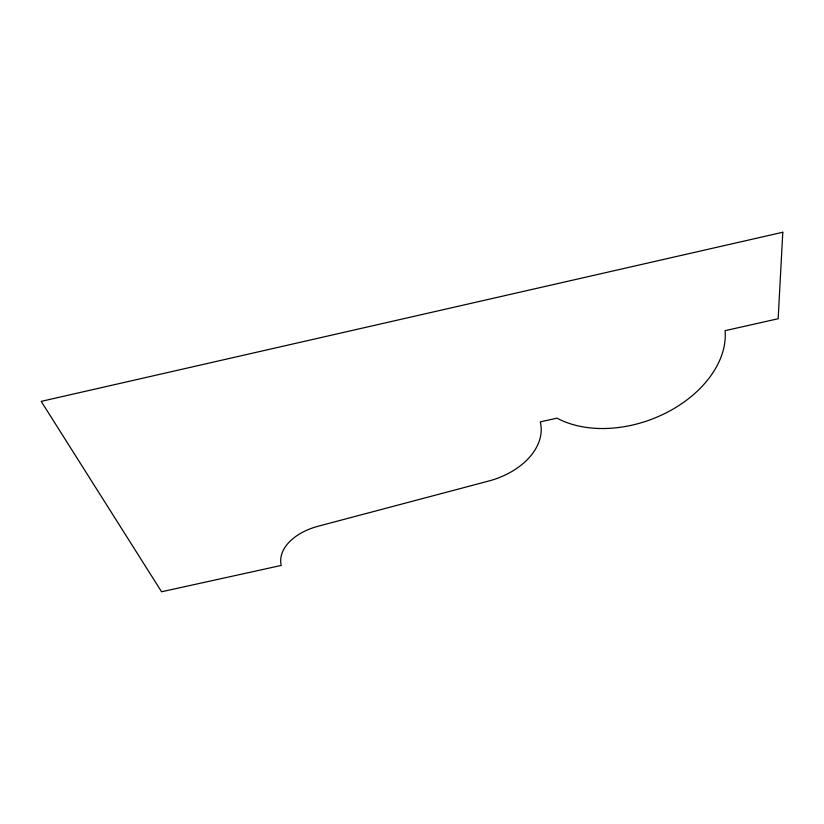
<?xml version="1.0" encoding="UTF-8"?>
<svg xmlns="http://www.w3.org/2000/svg" width="824" height="824" viewBox="0 0 824 824"><rect width="100%" height="100%" fill="white"/><g stroke="black" fill="none" stroke-linecap="round" stroke-linejoin="round"><path stroke-width="1.24" d="M782.8 232.244L778.155 318.733L725.099 330.671A102.454 70.946 -20.4 0 1 667.481 412.165A102.454 70.946 -20.4 0 1 557.014 418.159L540.348 421.867L540.771 424.35A67.805 46.082 -12 0 1 488.55 481.082L318.538 526.124A54.93 33.753 -5.9 0 0 281.221 565.439L161.566 591.756L41.2 401.37L782.8 232.244"/></g></svg>
